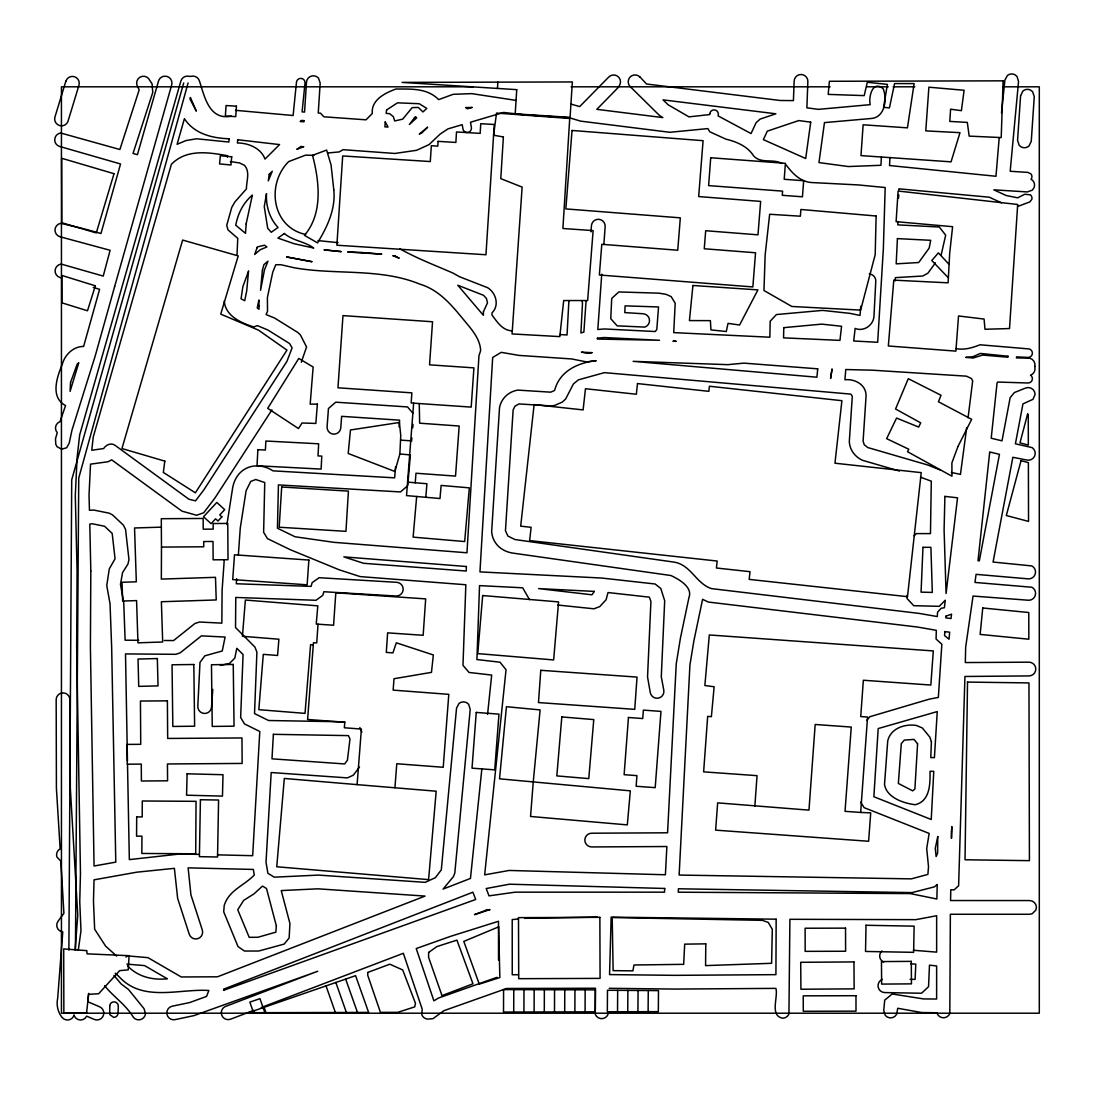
<?xml version="1.0" encoding="UTF-8"?>
<svg xmlns="http://www.w3.org/2000/svg" width="1094" height="1094" viewBox="0 0 1094 1094"><rect width="100%" height="100%" fill="white"/><g stroke="black" fill="none" stroke-linecap="round" stroke-linejoin="round"><path stroke-width="1.5" d="M523.917 1012.005L523.985 989.66M534.104 1011.977L534.173 989.687M544.292 1011.95L544.361 989.714M564.695 1011.895L564.764 989.783M574.883 1011.868L574.952 989.81M513.715 1012.032L513.783 989.632M554.494 1011.923L554.562 989.755M585.085 1011.841L585.153 989.838M68.881 950.112L71.712 479.828L183.71 82.966M161.488 547.082L161.338 579.082L215.491 577.331L216.229 599.95L161.379 601.741L162.691 642L137.953 642.821L136.572 600.592L122.651 601.057L122.022 582.268L136.326 581.803L134.548 527.978L161.338 527.158L161.31 518.706L203.156 518.46L203.224 529.181L213.18 529.127L213.152 523.534L227.757 523.438L228.017 559.718L213.125 559.813L213.015 541.475L203.716 541.544L203.744 546.795L161.488 547.082L161.338 527.158M75.431 950.112L78.741 478.078L188.086 82.953M617.522 1011.759L617.672 990.33M627.737 1011.731L627.888 990.398M637.925 1011.704L638.076 990.467M648.113 1011.676L648.263 990.535L607.485 990.261L607.334 1011.786L658.328 1011.649L658.479 990.617L648.263 990.535M869.292 274.006A6.865 6.851 -25.9 0 1 875.774 281.226L873.942 316.809C872.998 325.602 863.508 331.947 855.139 328.419L853.703 341.013L877.675 342.272L883.364 248.584L885.183 187.525L858.257 184.927L811.01 182.507C800.193 181.495 792.22 173.235 786.176 164.948M897.914 221.535L897.818 224.885L939.295 227.005L945.681 235.183L941.155 254.97M898.612 198.11L898.707 194.759M898.858 189.741L898.885 188.824L989.291 197.207L1001.461 202.787M907.199 595.191L907.063 598.541L913.736 605.693L939.226 606.322L945.271 600.25L944.382 607.744L941.182 608.25L937.572 612.202L937.271 616.551L919.11 613.406L711.36 588.599C695.757 583.307 690.97 564.654 673.849 562.084L514.918 539.533L507.876 536.046L505.455 530.699L513.127 409.935L514.932 406.216L518.98 403.932L551.485 405.97L554.644 405.423L562.316 402.086L565.68 398.941L573.42 383.926L578.37 379.864L604.394 372.644L850.859 394.113L852.294 396.274L849.313 441.607C849.682 449.935 855.084 456.977 862.592 460.328L899.473 471.063M416.664 496.498L413.122 537.127L464.676 541.544L469.326 487.856L441.114 485.421L439.993 498.536L406.53 495.596L413.641 403.166L411.166 402.975L411.864 392.855L337.964 387.796L342.969 315.605L432.54 321.759L429.545 364.835L473.921 367.871L471.199 407.105L413.641 403.166M860.746 306.293L860.021 315.428L849.942 313.363L822.551 310.395L776.398 314.552L770.176 321.239L769.848 337.212L673.726 332.631L675.189 303.216L671.142 296.611L666.027 294.327L658.793 293.165L618.78 291.948L611.71 298.484L610.767 318.696L617.18 325.862L644.886 327.092A6.933 6.892 19.4 0 0 649.152 318.381A6.824 6.783 22.7 0 0 643.108 313.759L624.783 312.597L625.112 305.869L658.547 306.949L656.797 329.554L655.197 331.537L604.435 328.952L597.816 329.513L601.741 274.17M881.381 157.098L880.957 165.29L848.383 166.548L818.968 162.582L824.466 122.61L870.892 118.521C884.964 117.824 887.507 98.884 883.104 88.614C872.451 79.848 868.431 97.024 870.195 104.655L818.38 109.359L806.88 107.814L807.864 81.612A6.865 6.865 0 0 0 801.273 74.501A6.865 6.865 0 0 0 794.148 81.093L793.423 100.607L780.254 100.498L646.527 84.006L640.086 77.1M889.942 157.536L889.531 165.536L995.978 176.271L999.15 138.268M948.375 277.835L949.715 252.974L952.614 226.69L896.109 221.658L898.106 191.026L1017.693 204.482L1009.516 328.556L984.983 329.267L984.08 319.065L958.535 315.961L955.882 351.119L888.342 345.991L893.784 280.146L948.088 282.826L948.375 277.835L931.787 260.509L938.406 252.878L949.1 264.392M895.152 280.98L895.357 277.644L922.748 276.016L927.903 273.199L935.425 262.847M497.455 88.436L497.852 82.146M394.934 787.707L396.78 763.749L443.22 767.277L448.8 694.348L393.143 690.123L394.004 678.731L431.474 672.359L433.347 654.964L396.301 642.807L392.951 652.858L386.291 652.421L387.632 632.852L423.159 635.286L425.675 598.883L335.803 592.784L333.574 625.235L318.026 624.195L316.727 642.944L313.458 642.711L307.605 719.469L344.774 722.272L344.364 727.77L361.389 729.069L357.109 784.63L436.178 791.208L428.588 879.631L276.741 866.763L284.317 778.449L357.109 784.63M212.783 689.411L211.525 707.093A6.865 6.851 -11 0 1 204.195 713.452A6.865 6.851 -11 0 1 197.836 706.122L199.983 662.403L204.838 655.826L222.26 650.971L225.09 637.05L201.419 635.86L180.237 652.803L175.902 654.308L125.509 653.925L127.451 760.85M224.243 559.964L222.096 590.309L221.85 623.142L199.505 622.021L194.882 623.525L173.577 640.564L164.374 640.496M236.673 578.685L236.304 583.745L311.079 586.398L312.146 582.664L319.147 577.7L396.712 582.323A6.865 6.865 0 0 1 403.153 589.57A6.865 6.865 0 0 1 395.891 596.025L323.838 591.731L322.812 595.314L315.961 600.291L235.771 597.447L235.538 627.546L254.902 647.033L256.899 652.133L254.533 713.575L268.577 720.508L344.87 721.835M238.355 555.068L240.27 528.046L246.095 490.768L250.745 481.428L255.75 479.514L264.748 482.536L263.627 532.299L267.483 538.631L290.019 549.585L339.031 569.742L360.104 576.593L465.839 584.757L462.981 665.384L469.052 672.454L491.685 675.066L487.568 714.368M591.006 231.887L591.444 225.665A6.879 6.865 85.8 0 1 598.787 219.306A6.879 6.865 85.8 0 1 605.146 226.636L603.861 244.495M586.083 300.877L583.868 332.084L580.9 332.986L582.459 303.941A6.851 6.81 38.8 0 0 582.076 301.301M754.846 806.251L757.048 775.66L703.633 771.858L707.668 716.392L711.387 716.666L714.136 686.745L704.864 685.541L709.309 634.958L933.305 650.93L930.83 685.049L863.357 680.249L860.732 716.556L867.556 717.049L860.663 812.445L845.033 811.338L851.255 727.059L815.18 724.488L808.972 810.134L717.65 802.859L715.64 830.141L868.622 841.272L870.715 812.883L860.663 812.445M75.158 949.865L77.742 915.035L70.331 788.09L69.907 699.695A6.865 6.865 0 0 0 62.987 692.885L60.361 693.432A6.865 6.865 0 0 0 56.177 699.804L56.409 788.268L60.156 848.999L58.953 849.682A6.865 6.865 0 0 0 56.943 857.04L60.867 861.142L63.903 913.353L58.119 921.121A6.865 6.865 0 0 0 59.541 930.721L62.768 931.91L57.695 998.166C56.218 1004.62 57.75 1012.237 62.139 1017.475A6.865 6.865 0 0 0 73.503 1016.504L74.009 1014.904L74.146 1015.656A6.865 6.865 0 0 0 85.291 1018.104L86.645 1016.162L94.234 1019.417A6.865 6.865 0 0 0 103.246 1015.82A6.865 6.865 0 0 0 99.636 1006.808L87.917 1001.776L88.587 993.366M425.785 497.25L426.933 483.739L415.228 482.769L415.993 473.237L455.528 476.095L459.165 426.031L419.658 423.187L419.248 403.549M78.276 950.262L80.983 930.748L79.753 901.62L80.464 873.696L76.676 647.443L77.086 571.109L75.295 495.473L77.1 457.538L79.684 434.892L180.852 81.079A6.879 6.865 -90 0 1 189.33 76.361L190.889 76.375A6.879 6.865 -90 0 1 199.436 80.97C204.619 96.915 209.227 120.6 231.408 116.142M395.604 466.646L394.647 477.846L273.035 470.858C255.955 460.095 236.564 467.343 232.694 487.596L226.923 524.587M399.05 426.769L399.611 420.164L341.643 416.335L340.795 427.795A6.865 6.865 0 0 1 333.451 434.127A6.865 6.865 0 0 1 327.106 426.783L328.446 408.527L335.749 402.182L407.515 406.927L412.835 413.135M410.387 455.022L407.747 485.668L400.513 491.931L278.423 484.916L277.452 528.211L295.052 536.771L333.985 542.337L466.96 552.785L478.953 355.741L480.635 350.613C480.28 341.096 474.564 333.109 468.793 325.957C454.831 309.342 441.757 290.703 419.905 284.166C379.905 267.702 335.557 275.237 293.944 267.715L280.857 264.707L275.77 264.748L272.748 272.187L267.387 297.636L267.524 311.284L266.088 314.566L274.608 318.039L298.197 332.726L300.453 335.037L306.566 346.989L301.301 362.196M411.576 441.156L411.864 437.805M412.739 427.768L413.026 424.417M84.73 229.029L100.976 233.501L120.545 163.977L59.691 146.459A6.865 6.865 0 0 1 54.768 140.634L54.987 137.967A6.865 6.865 0 0 1 60.826 133.044L119.875 149.509L139.198 89.831L137.037 85.4A6.879 6.851 -90 0 1 148.552 78.467L152.107 83.951L152.763 92.443L133.03 153.447L137.406 154.678L158.493 81.12A6.865 6.851 -90 0 1 164.346 76.197L166.985 76.416A6.865 6.851 -90 0 1 171.69 84.908L114.596 286.71M237.029 254.328L237.767 238.342L228.003 229.877L226.732 225.364L231.75 207.409L234.909 201.925L246.437 188.893C246.355 181.071 250.444 171.717 244.345 165.208L239.422 162.91L230.369 161.611M227.374 157.18L227.525 155.717C208.475 152.298 186.308 148.798 171.348 164.374L93.263 436.957L91.746 450.249L103.629 448.554C105.981 444.807 111.123 442.427 114.993 445.272L188.934 499.247L195.511 500.861L203.853 489.893L286.943 361.335L292.112 347.837L289.527 343.502L267.893 330.019L257.391 325.629L253.753 326.956C241.35 323.045 225.227 316.016 224.27 300.973M481.825 769.15L470.461 878.427L443.097 889.066L453.422 876.622L454.803 873.067L470.215 709.391L468.683 704.372A6.865 6.865 0 0 0 459.029 703.442L456.554 708.078L441.306 869.88L435.385 877.661L425.21 882.338L318.45 875.104L274.225 877.169L267.907 873.299L266.02 862.332L271.189 772.528L347.4 777.889L353.362 775.167L359.488 767.044M1001.489 112.969L1004.894 80.094L1007.396 75.486A6.988 6.92 -90 0 1 1014.986 74.775L1017.051 76.484L1018.541 81.517L1010.186 171.266L1027.909 172.401L1030.863 173.85A4.253 4.226 81.8 0 1 1031.492 178.582L1031.013 179.197L1032.75 180.483A6.81 6.755 81.4 0 1 1033.857 188.031L1032.257 190.178L1027.307 191.942L993.817 189.836L1006.111 195.484L1017.639 197.823L1024.722 194.24L1030.343 194.828A4.267 4.226 75.6 0 1 1031.82 199.354L1029.796 201.939L1017.488 206.534M709.815 113.694L709.705 114.583L688.974 116.867L668.16 104.792L662.991 99.869L775.878 113.79L760.139 119.082L756.104 122.706L751.045 133.564L718.184 115.95L718.334 114.706A4.294 4.28 64 0 0 714.573 109.933A4.294 4.28 64 0 0 709.828 113.694M966.713 427.522L960.45 474.372L951.342 472.458M968.067 417.744L972.675 380.89L971.39 378.51L966.481 376.172L872.739 370.21L845.758 369.526L844.924 379.768C854.934 378.674 866.202 384.76 866.079 395.85L863.098 441.183L864.26 444.725L867.733 447.528L927.917 465.046L940.17 469.969M399.871 453.996L400.746 435.494L399.419 422.475L350.463 429.983L348.193 453.477L394.825 471.459L399.871 453.996L410.277 454.899M608.538 1011.991L607.936 1014.603A6.865 6.865 0 0 1 595.259 1014.247L595.464 988.251L506.59 988.484L443.822 1010.719L433.033 1018.637L427.973 1019.116A6.865 6.865 0 0 1 421.792 1014.658L422.188 1009.092L403.33 953.298L261.302 1007.478M114.651 286.532L95.274 355.728L71.985 430.092L69.195 443.152L66.666 447.747L61.62 449.21L57.011 446.68L55.78 444.301L55.52 438.68L57.244 432.677A6.906 6.865 0 0 1 60.047 421.614L65.544 405.573C49.859 397.259 57.052 376.815 62.344 364.152C64.861 354.675 73.476 346.374 83.623 346.429L99.609 289.322L93.25 287.421M1034.815 366.408L1034.992 369.034A6.865 6.865 0 0 1 1030.493 375.187L1031.327 375.816A4.294 4.294 0 0 1 1027.977 382.996L997.714 382.052L997.072 382.804L991.205 438.215L1002.008 440.841L1010.159 397.655L1014.343 392.568L1025.652 388.028A6.865 6.865 0 0 1 1035.074 394.483L1032.996 399.31L1022.945 403.905L1015.41 443.808L1032.162 447.637A6.865 6.865 0 0 1 1027.034 460.082L1012.866 457.292L993.065 562.043L1031.833 565.926A6.92 6.892 -23.5 0 1 1034.76 575.171A6.824 6.783 -26.2 0 1 1028.073 578.849L976.08 574.35L974.959 582.432L1031.82 587.246A6.933 6.892 -26.6 0 1 1035.567 593.892L1034.856 596.476A6.824 6.783 -29.2 0 1 1028.21 600.223L973.045 596.052L965.674 647.128L965.305 662.554L1028.825 662.185A6.865 6.851 -74.1 0 1 1035.786 668.94A6.865 6.851 -74.1 0 1 1029.016 675.914L964.935 676.475L958.617 885.757L954.077 889.901L950.809 889.723L950.549 900.54L1029.55 900.553A6.865 6.851 0 0 1 1035.881 910.044L1032.175 913.75L1029.55 914.269L950.358 914.269L949.824 1013.536A6.865 6.865 0 0 1 937.134 1013.536L936.984 1012.757L921.709 1012.538L897.736 1008.271L896.642 1014.261A6.865 6.865 0 0 1 885.292 1015.423L883.747 1010.405L884.704 1000.176L892.171 993.981L923.596 998.931L936.628 999.027L936.628 965.947L929.476 965.168L928.546 986.679L921.558 993.243L884.731 992.586A6.865 6.865 0 0 1 882.338 979.349M271.914 409.881L214.944 497.989L203.716 512.758L196.619 515.26L181.932 511.13L111.684 459.849L108.101 461.736L90.528 464.143L89.024 495.35L89.448 510.283L93.715 510.05L109.209 513.182L112.545 514.918L123.431 525.161L125.55 529.387L128.969 559.636L127.943 564.066L122.555 572.613L120.477 584.305L123.745 602.862L125.126 640.195L138.774 640.291M866.763 720.454L869.703 716.761L929.148 699.189L938.351 697.398L941.852 644.27L936.067 639.033L936.327 630.322L917.305 627.012L708.242 602.042L702.594 599.307L693.897 640.783L689.931 664.933L679.128 875.063L911.343 878.865L927.876 874.407L928.519 866.735L926.7 848.588L929.162 833.437L864.164 807.673L860.663 802.148M914.105 535.8L916.389 533.598L930.474 533.598L931.295 481.182L920.505 477.175M253.794 1010.336L230.602 1019.184A6.865 6.865 0 0 1 221.74 1015.218L221.303 1012.579A6.865 6.865 0 0 1 225.72 1006.357L317.752 971.253L193.98 1015.615L175.108 1019.635A6.865 6.865 0 0 1 166.972 1014.316L166.958 1011.649A6.865 6.865 0 0 1 172.291 1006.193L189.741 1002.542L206.575 996.415L208.831 990.48C179.238 988.525 142.589 1002.596 119.041 976.641L115.198 973.209M326.026 985.885L355.577 975.67L368.623 1012.401L248.488 1012.716L326.026 985.885L335.379 1012.497M496.949 977.339L438.434 998.07L433.894 1000.832L416.226 948.553L450.837 936.259L498.495 921.285L498.522 960.053M220.345 665.426L229.535 663.443L234.813 658.096L236.81 648.277L243.059 654.581L240.653 717.5L244.468 723.913L259.798 731.489L252.659 855.699L217.515 854.852M235.456 110.316L293.11 115.513L296.474 82.228A4.294 4.294 0 0 1 301.178 78.399A4.294 4.294 0 0 1 305.007 83.089L302.081 111.889L304.542 112.067L306.498 82.187A6.865 6.865 0 0 1 318.491 78.098L320.186 83.076L318.245 113.024L320.474 113.174L323.865 116.798L366.052 119.82L372.288 113.489C371.016 99.855 385.184 92.976 395.905 89.011C411.071 89.12 427.016 87.862 438.68 99.609L453.244 94.303L471.76 93.633L516.341 100.429M518.419 918.96L512.211 919.589L512.252 974.754L518.447 974.727M524.641 918.331L597.42 917.114M328.391 152.928L339.14 151.929L343.078 149.687L394.893 153.461L416.65 150.288L429.094 144.572L440.034 134.179L447.952 128.887L462.215 124.675L462.94 128.928A4.294 4.294 87.2 0 0 467.904 132.415A4.294 4.294 87.2 0 0 471.391 127.465L470.488 122.227L503.596 112.45L523.055 114.651M473.169 86.809L61.442 86.809L61.442 1013.208L1039.3 1013.208L1039.3 86.809L1002.774 86.809M571.123 86.809L830.114 86.809M866.639 86.809L888.219 86.809M893.196 86.809L914.789 86.809M609.194 988.306L675.025 989.072L775.851 988.374C778.49 996.88 769.342 1015.711 782.579 1018.186A6.865 6.865 0 0 0 788.938 1013.988L789.895 919.302L915.76 919.657L936.642 915.733L936.642 952.136L913.312 950.262M910.099 979.308L915.117 979.404L915.787 964.101L910.864 963.896M199.081 854.4L179.799 853.99L129.338 859.611L127.506 764.173M313.869 155.362L305.691 155.116L288.625 161.611C266.047 184.23 271.845 227.237 305.664 234.472M410.961 440.814L400.814 440.144M559.841 334.532L567.048 334.983L568.757 303.216A6.879 6.865 15.1 0 1 569.413 300.618M318.026 624.195L316.234 624.072L317.807 605.844L245.371 600.045L242.43 636.298L278.902 639.211L277.575 655.484L263.285 654.349L258.827 709.678L305.021 713.37L310.587 644.681L313.308 644.899M528.046 115.007L539.971 115.841M543.376 116.073L569.29 117.742L580.627 121.133L669.829 132.292L707.859 128.586L709.787 131.8L725.924 139.157C736.645 141.714 747.681 146.364 753.711 156.004C761.219 164.045 773.089 158.411 781.964 163.512M955.869 348.576C964.293 350.271 972.375 347.824 980.005 344.788L1028.305 348.863A4.294 4.28 0 0 1 1032.38 353.348A4.294 4.28 0 0 1 1027.895 357.423L1016.531 356.876L1016.449 357.929L1026.993 358.107A6.865 6.865 0 0 1 1034.828 366.408M407.734 482.098L415.228 482.769M318.012 240.598L338.06 242.663M557.776 605.037L593.946 608.797L599.676 606.65L606.09 599.758L608.018 592.538L649.344 597.16L650.916 601.509L647.539 676.94L650.301 692.666A6.865 6.851 8.3 0 0 658.301 698.15A6.865 6.851 8.3 0 0 663.784 690.136L661.282 676.762L664.687 600.756L660.79 588.463L655.101 583.991L601.714 578.042L479.951 571.902L492.669 357.478L501.216 352.35L518.939 355.4L571.601 358.941L586.439 361.882L596.162 360.692C577.947 362.62 559.431 371.194 554.603 390.476L550.692 392.172L517.804 390.107C508.71 391.543 501.12 398.558 499.52 407.72L491.657 531.534C492.478 543.034 500.888 550.911 511.91 552.976L670.895 575.526C678.759 579.123 692.953 587.204 688.988 597.351L680.427 638.117L676.242 663.839L667.572 832.794L591.663 833.218A6.865 6.851 21.5 0 0 584.839 840.11A6.865 6.851 21.5 0 0 591.745 846.947L666.861 846.524L665.398 874.762L509.134 870.455L484.656 874.858L506.043 669.747L499.999 662.212L476.916 659.545L479.541 585.618L522.672 587.793L529.482 599.621M511.801 330.826C502.337 330.361 497.073 321.786 491.944 314.976L491.985 312.884C499.698 305.39 495.951 292.85 487.719 287.749L459.439 276.7L452.684 272.939C434.851 265.213 416.964 258.403 399.939 248.871M570.836 104.08L579.697 106.583L608.496 77.305A6.879 6.865 -90 0 1 620.148 84.074L618.342 87.37L596.845 109.332L662.868 117.591L659.285 115.28L630.048 86.467A6.879 6.851 -90 0 1 630.376 76.771A6.879 6.851 -90 0 1 640.058 77.127M83.035 228.578L60.881 223.326A6.879 6.865 0 0 0 60.088 236.755L110.111 250.294L103.233 276.085L61.223 264.092A6.865 6.865 0 0 0 59.965 277.493L61.442 277.931M126.931 964.142L144.531 965.592L167.3 978.788C152.804 980.347 137.885 976.846 127.601 965.92M883.651 962.187L881.49 960.614A6.865 6.865 0 0 1 881.901 950.918M116.675 956.088L105.639 946.16L94.658 929.23L93.482 901.278L94.029 879.836L136.709 872.191L174.384 868.335L177.652 898.42L189.248 934.221A6.865 6.865 0 0 0 197.891 938.638A6.865 6.865 0 0 0 202.308 929.996L190.93 894.878L188.127 867.857L253.316 869.443L254.273 875.009C244.249 885.634 228.947 890.078 224.215 905.49L223.709 911.835L238.027 946.584L244.468 951.042L258.799 951.014L284.166 944.081L289.131 938.05L289.937 923.527L281.24 890.571L317.916 888.82L425.06 896.082L217.515 976.805L181.248 976.969L147.964 957.66L129.092 956.019A4.294 4.294 0 0 0 125.988 957.072M113.94 975.41L121.16 983.944L128.449 989.441L144.039 1008.682L145.529 1013.728A6.865 6.865 0 0 1 133.372 1017.324C125.851 1004.607 113.557 997.003 104.641 985.68M359.844 727.551L361.895 732.118M345.663 979.13L357.478 1012.442M335.831 982.426L346.374 1012.47M253.999 1010.801L254.67 1012.702M253.548 1012.702L249.856 1002.145L259.962 998.644L264.844 1012.675M264.105 1007.314L265.979 1012.675M503.582 989.591L503.513 1012.059L595.273 1011.813L595.341 989.865L503.582 989.591M776.166 919.192L775.919 974.645L674.984 975.342L609.563 974.59L611.149 917.128L776.166 919.192M90.816 571.082L90.405 647.292L94.057 866.024L115.786 862.127L111.656 647.197L110.043 603.861L106.761 585.522L109.277 568.894L115.061 558.774L112.19 533.434L104.559 526.255L92.183 523.739L89.79 524.108L90.816 571.082M136.682 816.903L136.572 836.158L141.946 836.185L141.837 853.457L195.703 853.785L196.045 801.328L142.288 800.986L142.206 816.917L136.682 816.903M333.779 189.741C335.817 209.022 327.297 226.882 317.533 242.895L304.474 235.333C323.209 213.262 319.284 181.317 312.542 155.321L326.627 150.083L331.072 165.016L333.779 189.741M428.629 952.45L428.602 957.359L442.003 995.622L472.964 983.793L456.936 940.129L436.862 946.584L428.629 952.45M705.794 943.849L705.575 965.605L771.598 963.308L772.309 929.326L768.261 922.447L762.381 920.341L612.202 917.538L613.132 970.638L632.906 970.843L633.959 965.004L683.668 964.334L684.68 944.149L705.794 943.849M937.763 836.541L937.613 853.101L936.122 856.547L935.288 848.315L937.763 836.541M951.52 831.864L951.465 838.346L951.821 826.558L951.52 831.864M937.216 884.581L936.861 899.008L910.331 893.593L678.253 892.198L678.43 888.779L912.081 892.608L934.317 886.878L937.216 884.581M967.52 682.082L965.031 859.775L1029.427 860.663L1028.962 682.916L967.52 682.082M597.379 338.183L597.365 339.058L659.532 340.275L604.148 337.526L597.379 338.183M200.407 799.728L199.409 856.657L217.542 856.999L218.581 800.042L200.407 799.728M259.046 306.019L258.991 309.233L257.24 308.002L258.868 299.975L259.046 306.019M866.01 925.264L865.532 951.452L913.64 952.341L914.119 926.167L866.01 925.264M1003.102 80.833L1001.215 137.57L969.175 136.121L967.301 122.405L949.797 121.42L950.59 109.209L961.394 110.672L964.101 90.269L928.888 87.192L925.77 130.897L959.985 132.661L951.055 161.844L860.978 155.608L863.139 124.784L907.446 127.848L914.119 83.595L894.564 83.568L889.422 107.909L883.596 107.294L887.371 84.388L867.31 82.255L864.192 95.616L828.199 94.385L829.402 81.284L1003.102 80.833M783.769 327.653L783.564 337.855L839.96 340.384L841.573 326.272L821.758 324.125L783.769 327.653M483.439 311.694L483.357 315.277L457.798 285.233L483.562 295.312L486.447 298.498L487.5 302.86L483.439 311.694M367.803 972.429L367.734 975.274L380.438 1012.374L397.737 1012.333L414.722 1006.89L415.46 1003.307L402.715 969.94L389.806 964.197L367.803 972.429M466.359 566.501L466.249 571.027L363.55 563.287L343.831 556.873L466.359 566.501M876.116 216.01L875.2 254.642L860.65 310.108L791.837 306.47L763.968 290.525L765.157 254.929L769.656 214.26L800.384 216.202L800.876 209.474L876.116 216.01M944.901 496.389L944.095 529.893L946.078 593.495L957.537 497.811L944.901 496.389M187.115 773.814L186.582 795.201L222.465 796.104L223.012 774.716L187.115 773.814M594.316 591.403L591.963 594.794L538.59 588.599L594.316 591.403M897.408 238.601L896.191 263.845L918.7 262.519L929.162 248.119L930.693 240.311L897.408 238.601M109.742 1006.001L109.756 1014.576L113.626 1017.352A4.294 4.294 0 0 0 118.056 1013.222L118.302 1006.316A4.294 4.294 0 0 0 114.186 1001.872L112.532 1002.145A4.294 4.294 0 0 0 109.742 1006.001M917.579 743.797L914.899 788.993L912.724 790.853L898.352 783.454L901.292 743.633L904.341 740.077L913.996 739.421L917.579 743.797M931.391 741.718L930.789 757.595L934.413 757.622L937.257 711.579L878.195 728.563L873.86 796.747L931.24 819.502L933.77 771.338L930.009 771.297C930.215 783.701 930.201 801.123 915.227 804.733C903.767 803.297 886.769 797.868 884.513 784.507L887.713 741.048C890.393 728.426 904.875 723.517 916.594 725.5L922.365 727.989L929.832 737.11L931.391 741.718M922.967 547.328L921.066 592.141L932.32 592.428L930.898 547.315L922.967 547.328M664.701 888.478L664.509 892.171L515.165 892.171L489.018 895.863L486.201 888.533L509.489 884.198L664.701 888.478M257.869 449.648L257.022 465.743L321.103 469.094L321.8 456.102L318.012 455.924L318.655 443.795L265.869 441.019L265.391 450.044L257.869 449.648M273.391 734.32L271.982 758.826L344.637 763.94L347.413 760.262L349.971 739.038L348.425 735.619L273.391 734.32M129.092 955.691L128.23 969.899L119.67 970.624L98.638 993.762L88.614 994.309L86.563 1013.14L63.862 1013.208L63.698 948.922L86.782 950.645L87.082 953.845L129.092 955.691M304.009 120.627L303.941 121.803L300.194 121.516L301.411 120.436L304.009 120.627M438.079 141.345L437.791 146.131L431.323 145.734L430.298 161.556L342.682 155.95L336.884 245.22L485.968 254.752L494.269 124.484L480.758 123.69L480.17 133.372L456.513 131.964L455.87 142.452L438.079 141.345M281.691 486.994L279.189 527.226L345.95 531.342L348.425 491.124L281.691 486.994M503.377 136.928L500.792 178.637L522.125 187.101L512.074 333.93L559.8 336.61L563.697 300.549L587.642 300.535L593.126 230.602L562.904 228.496L569.728 118.467L496.526 113.065L493.599 135.246L503.377 136.928M236.413 106.186L235.743 116.648L225.378 115.991L226.048 105.544L236.413 106.186M516.751 89.653L515.192 113.858L570.07 117.345L572.353 81.954L402.086 82.392L516.751 89.653M1020.579 95.739L1017.57 140.415L1019.252 145.393L1021.372 147.034A6.988 6.92 82.3 0 0 1028.934 146.049L1031.259 141.345L1034.268 96.655L1032.599 91.677L1030.48 90.05A6.988 6.92 85.4 0 0 1022.917 91.034L1020.579 95.739M246.15 223.901L245.507 233.337L235.743 225.227C237.986 213.467 243.1 203.046 252.358 195.101L246.15 223.901M944.847 631.594L944.573 635.614L949.031 639.211L949.674 632.209L944.847 631.594M945.9 616.196L945.79 617.878L951.055 618.548L951.548 614.158L945.9 616.196M308.877 560.06L307.127 584.825L232.721 579.574L234.499 554.795L308.877 560.06M540.778 670.307L538.48 702.567L634.739 709.35L637.036 677.09L540.778 670.307M385.252 121.926L384.897 126.863L388.042 127.068L385.252 121.926M476.246 712.426L472.02 768.166L494.72 769.861L498.96 714.136L476.246 712.426M628.448 717.486L624.127 774.689L636.94 775.632L636.147 786.258L655.197 787.653L660.967 711.401L643.381 710.102L642.725 718.553L628.448 717.486M710.717 157.755L708.625 185.611L782.579 191.135L782.265 195.306L802.449 196.797L803.666 180.729L784.207 179.279L785.41 163.321L710.717 157.755M317.356 404.11L315.851 423.446L302.026 422.981L298.484 428.561L267.715 408.322L298.785 358.422L313.144 367.023L310.176 404.137L317.356 404.11M533.243 782.005L530.549 816.466L627.313 824.89L630.335 790.839L499.534 778.819L506.426 706.71L540.108 709.91L533.243 782.005M1007.971 356.234L1007.902 357.218L982.685 355.071L973.045 358.039L965.715 357.382L973.099 356.63L980.333 353.444L1007.971 356.234M324.275 249.87L341.082 251.606L324.275 249.87M572.053 130.459L565.83 208.913L680.318 217.843L677.747 250.225L601.796 244.304L599.362 274.991L752.85 286.943L755.544 252.769L704.262 248.762L705.685 230.725L757.992 234.827L760.645 201.405L698.669 196.564L703.086 140.688L572.053 130.459M276.358 925.88L275.838 932.17L257.815 937.284L249.2 937.312L237.754 909.77L243.647 900.403L254.054 893.825L262.505 886.085L266.512 888.533L276.358 925.88M832.014 369.211L830.592 378.428L832.014 369.184M482.673 595.546L477.75 653.61L553.646 659.942L558.569 601.905L482.673 595.546M561.81 716.926L556.819 775.906L588.777 778.613L593.768 719.592L561.81 716.926M231.723 156.784L230.957 164.989L219.566 163.922L220.332 155.717L231.723 156.784M248.529 271.203L246.724 290.772L244.714 300.727L241.049 298.812L242.882 286.601L248.529 271.203M262.41 270.232L260.55 290.293L264.447 269.972L267.962 261.179L263.928 264.598L262.41 270.232M817.724 368.828L816.917 377.211L633.139 361.348L727.893 364.658L743.92 363.126L817.724 368.828M229.193 138.76L228.865 142.056L196.537 138.76L185.953 140.579L177.091 144.299L184.407 118.672C194.253 133.878 212.277 138.268 229.193 138.76M237.713 139.745L237.398 142.986C248.27 142.904 261.138 148.237 264.994 159.095L279.558 144.586L237.713 139.745M692.926 285.479L689.425 320.583L710.389 320.638L710.936 329.909L726.293 331.523L728.016 323.373L739.585 325.014L757.923 289.883L692.926 285.479M982.754 607.99L980.128 634.411L1028.839 639.211L1028.77 612.517L982.754 607.99M70.522 382.544L70.098 391.337L78.782 362.77L77.154 364.22L70.522 382.544M810.709 122.172L805.704 158.507L763.366 139.622L767.304 131.157L798.77 120.559L810.709 122.172M989.564 453.463L978.009 560.743L979.321 560.853L999.451 454.352L989.728 451.972L989.564 453.463M637.501 383.57L636.339 394.25L585.468 388.726L583.116 409.908L534.118 404.589L520.689 526.159L531.123 527.308L529.646 540.6L717.185 561.044L716.42 568.005L750.033 571.683L749.171 579.382L907.5 596.668L921.23 472.635L834.968 463.213L841.901 400.691L709.404 386.237L708.844 391.337L637.501 383.57M164.811 461.121L163.334 472.43L195.375 492.82L286.97 350.121L258.512 330.156L220.742 314.128L238.218 255.9L182.63 240.065L121.954 448.554L164.811 461.121M386.606 109.933L386.141 113.393L389.587 113.68L393.32 116.634L394.715 120.942L402.688 119.164L412.164 107.622L418.305 107.444L422.968 111.957L426.769 108.388L419.221 103.725L397.532 102.822L386.606 109.933M266.485 193.679L264.269 206.629L267.674 228.222L271.244 232.284L278.054 227.47C269.548 218.568 265.787 205.836 266.485 193.679M269.233 174.247L268.303 180.879L272.269 171.225L269.233 174.247M257.049 247.791L254.683 254.451L260.222 249.747L266.895 246.957L264.584 245.206L257.35 246.916L257.049 247.791M1027.567 414.147L1019.964 442.892L1028.333 445.08L1028.264 414.325L1027.567 414.147M1021.03 460.67L1006.316 515.534L1028.538 521.4L1028.387 462.612L1021.03 460.67M190.424 97.557L190 99.048L196.318 111.15L190.424 97.557M114.008 173.7L96.286 232.926L61.797 222.738L61.633 158.247L114.008 173.7M65.831 81.257L54.96 116.976A6.865 6.865 0 0 0 59.527 125.536L62.194 125.81A6.865 6.851 -80.7 0 0 68.101 120.969L78.959 85.25A6.879 6.851 -90 0 0 74.392 76.703A6.879 6.851 -90 0 0 65.845 81.271M95.342 285.821L87.493 310.764L62.002 302.86L61.934 275.456L95.342 285.821M957.961 446.502L951.889 462.899L951.944 476.205L907.569 451.74L908.786 449.224L886.632 438.667L896.574 418.058L918.673 427.07L920.697 422.845L895.562 409.006L908.28 378.674L941.031 395.276L938.42 401.744L971.663 419.317L957.961 446.502M224.106 988.976L223.6 990.316L475.699 899.487L472.909 892.198L224.106 988.976M414.517 117.742L409.375 124.538L416.705 117.837L415.501 116.661L414.517 117.742M221.877 516.847L218.007 521.045L215.573 518.816L211.087 523.67L203.525 516.751L216.817 502.433L224.68 509.626L219.771 514.905L221.877 516.847M427.508 127.301L422.052 132.73L419.289 134.083L427.508 127.301M284.372 233.501L277.903 238.082L294.231 243.757L313.732 248.037C304.857 241.405 292.918 240.912 284.372 233.501M300.905 146.528L296.802 149.317L303.749 146.733L300.905 146.528M498.645 926.864L463.788 941.401L479.268 984.135L499.849 977.557L498.645 926.864M486.297 910.126L474.495 914.639L490.057 909.593L486.297 910.126M472.075 107.444L467.425 108.826L465.702 107.581L472.075 107.444M591.95 352.651L587.382 353.321L581.475 352.159L591.95 352.651M286.806 256.981L311.845 261.685L286.806 256.981M157.331 658.547L138.035 659.053L138.719 686.376L158.042 685.883L157.331 658.547M233.241 664.455L211.47 664.742L212.25 726.43L234.048 726.17L233.241 664.455M193.816 664.509L172.045 664.769L172.825 726.457L194.623 726.197L193.816 664.509M167.396 700.857L140.442 701.035L140.729 744.317L127.109 744.412L127.246 764.2L141.276 764.104L141.399 780.993L167.573 780.815L167.45 763.968L242.157 763.434L241.965 737.944L167.669 738.45L167.396 700.857M911.288 961.366L881.463 961.585L881.627 984.094L911.466 983.862L911.288 961.366M853.949 961.913L800.712 962.31L800.917 989.236L854.154 988.853L853.949 961.913M599.868 917.346L518.488 917.634L518.72 978.679L600.073 978.392L599.868 917.346M845.539 928.136L805.102 928.232L805.17 951.356L845.607 951.247L845.539 928.136M855.973 995.704L803.242 995.841L803.283 1011.28L856 1011.143L855.973 995.704M361.211 252.468L347.673 252.017L381.779 254.136L361.211 252.468M675.969 341.314L673.22 341.205L675.969 341.314M395.153 256.051L392.787 255.681L399.214 258.184L395.153 256.051"/></g></svg>
